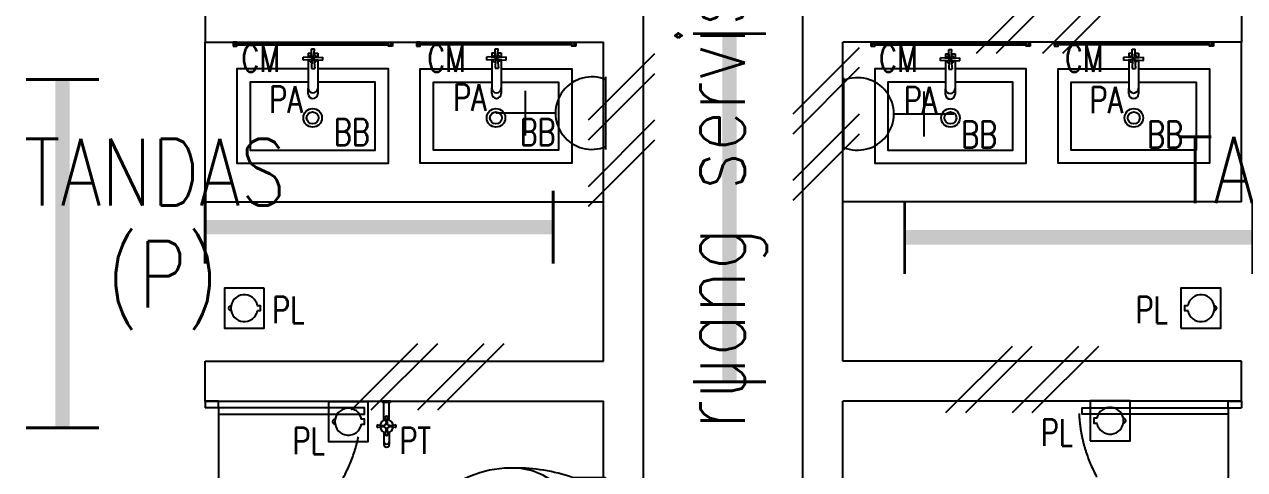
# Model space of a CAD drawing. Header units: inches. Extents: x -106706990 to 300603, y -86718466 to 1728185.
# Drawn here: x 43234 to 47827, y 19946 to 21622 of the extents above; entities that cross this region are included whole.
import ezdxf
from ezdxf.enums import TextEntityAlignment as Align

# ---------------------------------------------------------------- set-up
doc = ezdxf.new("R2010")
doc.units = ezdxf.units.IN
doc.header["$MEASUREMENT"] = 0
for name, pattern in [('CENTERX2', [4, 2.5, -0.5, 0.5, -0.5]), ('DASHDOT', [1, 0.5, -0.25, 0, -0.25]), ('HIDDEN', [0.375, 0.25, -0.125])]:
    doc.linetypes.add(name, pattern=pattern)
for name, color, linetype in [('A-ARR', 4, 'Continuous'), ('A-DOOR', 9, 'Continuous'), ('A-DROP', 8, 'Continuous'), ('A-ROOMSYM', 3, 'Continuous'), ('A-SANI', 4, 'Continuous'), ('A-SYM', 8, 'Continuous'), ('A-WALL', 1, 'Continuous'), ('A-WLH', 7, 'Continuous'), ('AHT_WALL', 3, 'Continuous'), ('ARR', 4, 'Continuous'), ('ELECT', 6, 'Continuous'), ('FURNI', 4, 'Continuous'), ('LAMP', 5, 'Continuous')]:
    doc.layers.add(name, color=color, linetype=linetype)
doc.styles.add('ROMANS', font='romans.shx', dxfattribs={"width": 0.75, "height": 200})
doc.styles.add('style1', font='romans.shx', dxfattribs={"height": 750})

# ---------------------------------------------------------------- blocks, each defined once
blk = doc.blocks.new('A$C05DF19D8')
at = {"color": 8}
for p, q in [((26.3, 117.7), (26.3, 163.7)), ((46.3, 117.7), (46.3, 163.7)), ((26.3, 71.9), (26.3, 6)), ((46.3, 71.9), (46.3, 6)), ((21.3, 6), (21.3, 0)), ((21.3, 6), (51.3, 6)), ((51.3, 6), (51.3, 0)), ((21.3, 0), (51.3, 0)), ((26.3, 0), (46.3, 0))]:
    blk.add_line(p, q, dxfattribs=at)
blk.add_circle((36.3, 94.8), 8.27, dxfattribs=at)
for centre, radius, start, end in [((36.3, 163.7), 10, 0, 180), ((36.3, 151.9), 10, 0, 180), ((5, 94.6), 5, 90, 270), ((24.4, 167.5), 70.6, 254.0288, 273.1944), ((24.4, 21.8), 70.6, 86.7321, 105.9712), ((36.3, 94.8), 25, 98.5202, 172.3849), ((36.3, 124.8), 5, 0, 180), ((-36.5, 105.4), 70.6, 357.8456, 15.9712), ((109.2, 105.4), 70.6, 164.0288, 182.1544), ((36.3, 94.8), 25, 7.6151, 81.4798), ((48.2, 21.8), 70.6, 74.0288, 93.2679), ((48.2, 167.5), 70.6, 266.8056, 285.9712), ((67.6, 94.6), 5, 270, 90), ((36.3, 94.8), 25, 188.2802, 262.5707), ((-36.5, 81.6), 70.6, 344.0288, 4.5751), ((36.3, 62.2), 5, 180, 0), ((109.2, 81.6), 70.6, 175.4249, 195.9712), ((36.3, 94.8), 25, 277.4293, 351.7198)]:
    blk.add_arc(centre, radius, start, end, dxfattribs=at)
blk = doc.blocks.new('A$C35FA0A1D')
at = {"layer": 'FURNI', "color": 8}
for p, q in [((514, 335), (638.6, 335)), ((638.6, 35), (638.6, 335)), ((974.7, 326.3), (954.4, 317.9)), ((974.7, 326.3), (974.7, 269)), ((974.7, 326.3), (994.9, 317.9)), ((474, 287.5), (339.6, 298.5)), ((474, 82.5), (474, 287.5)), ((519, 282.5), (519, 252.5)), ((946, 297.6), (954.4, 317.9)), ((946, 297.6), (954.4, 277.4)), ((1003.3, 297.6), (946, 297.6)), ((954.4, 277.4), (994.9, 317.9)), ((954.4, 317.9), (994.9, 277.4)), ((974.7, 269), (954.4, 277.4)), ((954.4, 277.4), (974.7, 269)), ((974.7, 269), (994.9, 277.4)), ((994.9, 317.9), (1003.3, 297.6)), ((994.9, 277.4), (1003.3, 297.6)), ((997.5, 241.8), (951.8, 241.8)), ((951.8, 241.8), (951.8, 234.9)), ((961.5, 262.8), (961.5, 274.4)), ((961.5, 241.8), (961.5, 252.8)), ((967, 262.8), (967, 252.8)), ((982.8, 262.8), (982.8, 252.8)), ((987.8, 262.8), (987.8, 274.4)), ((987.8, 241.8), (987.8, 252.8)), ((997.5, 241.8), (997.5, 234.9)), ((565.3, 205), (618.5, 205)), ((638.6, 205), (844.3, 205)), ((886.1, 205), (922.3, 205)), ((946, 185), (954.4, 205.3)), ((946, 185), (954.4, 164.7)), ((974.7, 213.7), (954.4, 205.3)), ((974.7, 213.7), (994.9, 205.3)), ((994.9, 205.3), (1003.3, 185)), ((994.9, 164.7), (1003.3, 185)), ((565.3, 165), (618.5, 165)), ((638.6, 165), (844.3, 165)), ((886.1, 165), (922.3, 165)), ((974.7, 156.3), (954.4, 164.7)), ((954.4, 164.7), (974.7, 156.3)), ((974.7, 156.3), (994.9, 164.7)), ((519, 87.5), (519, 117.5)), ((474, 82.5), (339.6, 71.5)), ((514, 35), (638.6, 35))]:
    blk.add_line(p, q, dxfattribs=at)
for points in [[(618.5, 247.7), (638.6, 247.7), (638.6, 185), (618.5, 185)], [(864.4, 247.7), (844.3, 247.7), (844.3, 185), (864.4, 185)], [(864.4, 232.5), (886.1, 232.5), (886.1, 134.4), (864.4, 134.4)], [(957.1, 262.8), (992.7, 262.8), (992.7, 252.8), (957.1, 252.8)], [(618.5, 122.3), (638.6, 122.3), (638.6, 185), (618.5, 185)], [(864.4, 122.3), (844.3, 122.3), (844.3, 185), (864.4, 185)]]:
    blk.add_lwpolyline(points, close=True, dxfattribs=at)
for centre, radius in [((974.7, 297.6), 19.9), ((974.7, 297.6), 19.9), ((974.7, 297.6), 19.9), ((974.7, 185), 54.9), ((974.7, 185), 19.9), ((974.7, 185), 19.9), ((974.7, 185), 19.9)]:
    blk.add_circle(centre, radius, dxfattribs=at)
for centre, radius, start, end in [((283.5, -24.4), 394.6, 88.0802, 132.0272), ((303.8, -278), 648.1, 71.0729, 90.6334), ((291.4, 126.8), 243.3, 41.3505, 88.7614), ((228.2, 103.8), 196.2, 90.1288, 140.0523), ((243.3, -2727.1), 3027.1, 88.1756, 90.2822), ((492.9, 217.9), 69.7, 67.9512, 105.6892), ((148.8, 194.8), 149.1, 150.2553, 183.7805), ((199.6, 185), 129.8, 159.8135, 200.1865), ((492.9, 317.1), 69.7, 254.3108, 292.0488), ((148.8, 175.2), 149.1, 176.2195, 209.7447), ((582.6, 185), 26.4, 130.8332, 229.1668), ((228.2, 266.2), 196.2, 219.9477, 269.8712), ((283.5, 394.4), 394.6, 227.9728, 271.9198), ((492.9, 52.9), 69.7, 67.9512, 105.6892), ((243.3, 3097.1), 3027.1, 269.7178, 271.8244), ((291.4, 243.2), 243.3, 271.2386, 318.6495), ((492.9, 152.1), 69.7, 254.3108, 292.0488), ((303.8, 648), 648.1, 269.3666, 288.9271)]:
    blk.add_arc(centre, radius, start, end, dxfattribs=at)
blk = doc.blocks.new('A$C49831240')
at = {"layer": 'A-WLH', "color": 8}
for p, q in [((250, 575), (0, 325)), ((250, 500), (0, 250)), ((250, 325), (0, 75)), ((250, 250), (0, 0))]:
    blk.add_line(p, q, dxfattribs=at)
blk = doc.blocks.new('A$C52B244CD')
at = {"layer": 'A-WLH', "color": 8}
for p, q in [((0, 0), (250, 250)), ((75, 0), (325, 250)), ((250, 0), (500, 250)), ((325, 0), (575, 250))]:
    blk.add_line(p, q, dxfattribs=at)
blk = doc.blocks.new('A$C34465D6E')
at = {"layer": 'A-SANI', "color": 8}
blk.add_lwpolyline([(0, 0), (150, 0), (150, 150), (0, 150)], close=True, dxfattribs=at)
blk.add_lwpolyline([(25.5, 84.3), (13.7, 84.3), (13.7, 65.7), (25.5, 65.7, 10.787298)], format="xyb", close=True, dxfattribs=at)
blk.add_arc((125.5, 75), 8.84, 264.1775, 95.8225, dxfattribs=at)
blk = doc.blocks.new('A$C5F6F3FBC')
at = {"layer": 'A-SANI', "color": 8, "ltscale": 5}
blk.add_line((73.6, 144.1), (73.6, 155.9), dxfattribs=at)
at = {"layer": 'ARR', "color": 8, "ltscale": 5}
for p, q in [((31.8, 186.6), (43, 186.6)), ((33.2, 153.8), (31.8, 186.6)), ((40.8, 153.8), (43, 186.6)), ((0, 144), (0, 156)), ((33.2, 153.8), (0, 156)), ((33.2, 146.2), (0, 144)), ((18.9, 170.9), (18.9, 154.7)), ((18.9, 170.9), (32.5, 170.9)), ((18.9, 145.3), (18.9, 39.2)), ((33.2, 146.2), (31.8, 113.4)), ((40.8, 153.8), (73.6, 155.9)), ((40.8, 146.2), (73.6, 144.1)), ((40.8, 146.2), (43.8, 113.4)), ((41.9, 170.9), (54.9, 170.9)), ((54.9, 170.9), (54.9, 154.7)), ((54.9, 145.3), (54.9, 39.2)), ((31.8, 113.4), (43.8, 113.4)), ((18.9, 18), (18.9, 39.2)), ((54.9, 39.2), (54.9, 18))]:
    blk.add_line(p, q, dxfattribs=at)
for centre, radius, start, end in [((36.9, 149.7), 14.9, 196.4498, 253.6514), ((36.9, 149.7), 14.9, 106.2586, 161.4543), ((15.1, 150), 18.4, 348.2506, 11.7494), ((37, 171.8), 18.4, 258.2506, 281.7494), ((37, 128.2), 18.4, 78.2506, 101.7494), ((58.8, 150), 18.4, 168.2506, 191.7494), ((36.9, 149.7), 14.9, 18.467, 72.3693), ((36.9, 149.7), 14.9, 288.7958, 343.6302), ((36.9, 39.2), 18, 180, 0), ((36.9, 18), 18, 180, 0)]:
    blk.add_arc(centre, radius, start, end, dxfattribs=at)
blk = doc.blocks.new('YBC136')
at = {"layer": 'LAMP'}
for points, const_width in [([(-135000.8, 195525.6), (-135000.8, 195250.4)], 10.9), ([(-133690.5, 195525.6), (-133690.5, 195250.4)], 10.9), ([(-135000.8, 195388), (-133690.5, 195388)], 54.6)]:
    blk.add_lwpolyline(points, dxfattribs=dict(at, const_width=const_width))
blk = doc.blocks.new('SOCKET')
at = {"layer": 'ELECT', "color": 6}
for p, q in [((15248.7, 25891.4), (15248.7, 26116.4)), ((15164.3, 26003.9), (15333.1, 26003.9)), ((15112.3, 25701.6), (15385.1, 25701.6))]:
    blk.add_line(p, q, dxfattribs=at)
blk.add_arc((15248.7, 25755), 136.4, 336.9763, 203.0237, dxfattribs=at)

msp = doc.modelspace()

# ---------------------------------------------------------------- linework, layer by layer
at = {"layer": 'A-DOOR', "color": 8}
for points in [[(43914.3, 20204.4), (43914.3, 20179.4)], [(43964.3, 20179.4), (43964.3, 20204.4)], [(47764.3, 20179.4), (47764.3, 20204.4)], [(47814.3, 20204.4), (47814.3, 20179.4)]]:
    msp.add_lwpolyline(points, dxfattribs=at)
for points in [[(43964.3, 20154.4), (44513.8, 20154.4), (44513.8, 20179.4), (43964.3, 20179.4)], [(47764.3, 20154.4), (47214.7, 20154.4), (47214.7, 20179.4), (47764.3, 20179.4)]]:
    msp.add_lwpolyline(points, close=True, dxfattribs=at)
at = {"layer": 'A-DOOR', "color": 8, "linetype": 'DASHDOT', "ltscale": 500}
for centre, start, end in [((43952.9, 20182.8), 270, 357.3953), ((47752.9, 20182.8), 182.6047, 270)]:
    msp.add_arc(centre, 550.1, start, end, dxfattribs=at)
at = {"layer": 'A-DROP', "color": 8}
for p, q in [((43964.3, 20154.4), (43964.3, 19629.4)), ((47764.3, 20154.4), (47764.3, 19629.4))]:
    msp.add_line(p, q, dxfattribs=at)
at = {"layer": 'A-SANI', "color": 8, "ltscale": 5}
for p, q in [((43914.3, 20954.4), (43914.3, 21554.4)), ((44034.3, 21550.4), (44604.3, 21550.4)), ((45294.3, 21550.4), (44724.3, 21550.4)), ((46434.3, 21550.4), (47004.3, 21550.4)), ((47694.3, 21550.4), (47124.3, 21550.4)), ((47814.3, 20954.4), (47814.3, 21554.4)), ((43914.3, 20954.4), (45414.3, 20954.4)), ((47814.3, 20954.4), (46314.3, 20954.4))]:
    msp.add_line(p, q, dxfattribs=at)
at = {"layer": 'A-SANI', "color": 8, "linetype": 'CENTERX2', "ltscale": 5}
for p, q in [((44019.3, 21539.4), (44034.3, 21554.4)), ((44019.3, 21554.4), (44034.3, 21539.4)), ((44619.3, 21539.4), (44604.3, 21554.4)), ((44619.3, 21554.4), (44604.3, 21539.4)), ((44709.3, 21539.4), (44724.3, 21554.4)), ((44709.3, 21554.4), (44724.3, 21539.4)), ((45309.3, 21539.4), (45294.3, 21554.4)), ((45309.3, 21554.4), (45294.3, 21539.4)), ((46419.3, 21539.4), (46434.3, 21554.4)), ((46419.3, 21554.4), (46434.3, 21539.4)), ((47019.3, 21539.4), (47004.3, 21554.4)), ((47019.3, 21554.4), (47004.3, 21539.4)), ((47109.3, 21539.4), (47124.3, 21554.4)), ((47109.3, 21554.4), (47124.3, 21539.4)), ((47709.3, 21539.4), (47694.3, 21554.4)), ((47709.3, 21554.4), (47694.3, 21539.4))]:
    msp.add_line(p, q, dxfattribs=at)
at = {"layer": 'A-SANI', "color": 8}
for p, q in [((44034.3, 21544.4), (44604.3, 21544.4)), ((45294.3, 21544.4), (44724.3, 21544.4)), ((46434.3, 21544.4), (47004.3, 21544.4)), ((47694.3, 21544.4), (47124.3, 21544.4))]:
    msp.add_line(p, q, dxfattribs=at)
for points in [[(44019.3, 21539.4), (44034.3, 21539.4), (44034.3, 21554.4), (44019.3, 21554.4)], [(44619.3, 21539.4), (44604.3, 21539.4), (44604.3, 21554.4), (44619.3, 21554.4)], [(44709.3, 21539.4), (44724.3, 21539.4), (44724.3, 21554.4), (44709.3, 21554.4)], [(45309.3, 21539.4), (45294.3, 21539.4), (45294.3, 21554.4), (45309.3, 21554.4)], [(46419.3, 21539.4), (46434.3, 21539.4), (46434.3, 21554.4), (46419.3, 21554.4)], [(47019.3, 21539.4), (47004.3, 21539.4), (47004.3, 21554.4), (47019.3, 21554.4)], [(47109.3, 21539.4), (47124.3, 21539.4), (47124.3, 21554.4), (47109.3, 21554.4)], [(47709.3, 21539.4), (47694.3, 21539.4), (47694.3, 21554.4), (47709.3, 21554.4)]]:
    msp.add_lwpolyline(points, close=True, dxfattribs=at)
at = {"layer": 'A-SANI', "color": 8, "ltscale": 5}
for points in [[(44301.3, 21454.1), (44034.3, 21454.1), (44034.3, 21099.1), (44604.3, 21099.1), (44604.3, 21454.1), (44337.3, 21454.1)], [(45027.3, 21454.1), (45294.3, 21454.1), (45294.3, 21099.1), (44724.3, 21099.1), (44724.3, 21454.1), (44991.3, 21454.1)], [(46701.3, 21454.1), (46434.3, 21454.1), (46434.3, 21099.1), (47004.3, 21099.1), (47004.3, 21454.1), (46737.3, 21454.1)], [(47427.3, 21454.1), (47694.3, 21454.1), (47694.3, 21099.1), (47124.3, 21099.1), (47124.3, 21454.1), (47391.3, 21454.1)], [(44301.3, 21404.1), (44084.3, 21404.1), (44084.3, 21149.1), (44554.3, 21149.1), (44554.3, 21404.1), (44337.3, 21404.1)], [(45027.3, 21404.1), (45244.3, 21404.1), (45244.3, 21149.1), (44774.3, 21149.1), (44774.3, 21404.1), (44991.3, 21404.1)], [(46701.3, 21404.1), (46484.3, 21404.1), (46484.3, 21149.1), (46954.3, 21149.1), (46954.3, 21404.1), (46737.3, 21404.1)], [(47427.3, 21404.1), (47644.3, 21404.1), (47644.3, 21149.1), (47174.3, 21149.1), (47174.3, 21404.1), (47391.3, 21404.1)]]:
    msp.add_lwpolyline(points, dxfattribs=at)
for centre, radius in [((44319, 21270.1), 35), ((44319, 21270.1), 22.5), ((45009, 21270.1), 35), ((45009, 21270.1), 22.5), ((46719.6, 21270.1), 35), ((46719.6, 21270.1), 22.5), ((47409.5, 21270.1), 35), ((47409.5, 21270.1), 22.5)]:
    msp.add_circle(centre, radius, dxfattribs=at)
at = {"layer": 'A-WALL', "color": 8}
for p, q in [((45564.3, 18254.4), (45564.3, 23504.4)), ((46164.3, 18254.4), (46164.3, 23504.4)), ((43914.3, 23054.4), (43914.3, 21554.4)), ((47814.3, 23054.4), (47814.3, 21554.4)), ((43914.3, 20204.4), (43914.3, 20354.4)), ((47814.3, 20204.4), (47814.3, 20354.4))]:
    msp.add_line(p, q, dxfattribs=at)
at = {"layer": 'A-WALL', "color": 8, "linetype": 'Continuous', "ltscale": 900}
for p, q in [((43914.3, 21554.4), (45414.3, 21554.4)), ((45414.3, 20354.4), (45414.3, 21554.4)), ((47814.3, 21554.4), (46314.3, 21554.4)), ((46314.3, 20354.4), (46314.3, 21554.4)), ((43914.3, 20354.4), (45414.3, 20354.4)), ((47814.3, 20354.4), (46314.3, 20354.4)), ((43914.3, 20204.4), (45414.3, 20204.4)), ((45414.3, 18104.4), (45414.3, 20204.4)), ((46314.3, 18104.4), (46314.3, 20204.4)), ((47814.3, 20204.4), (46314.3, 20204.4))]:
    msp.add_line(p, q, dxfattribs=at)
at = {"layer": 'AHT_WALL', "color": 8}
for p, q in [((43964.3, 20204.4), (43914.3, 20204.4)), ((43964.3, 20179.4), (43914.3, 20179.4)), ((47764.3, 20204.4), (47814.3, 20204.4)), ((47764.3, 20179.4), (47814.3, 20179.4))]:
    msp.add_line(p, q, dxfattribs=at)

# ---------------------------------------------------------------- block references
at = {"layer": 'A-ARR', "color": 8}
for name, p in [('A$C5F6F3FBC', (44283.2, 21343)), ('A$C5F6F3FBC', (44974.1, 21343.5)), ('A$C5F6F3FBC', (46681.8, 21340.2)), ('A$C5F6F3FBC', (47372, 21342.4)), ('A$C34465D6E', (47587.1, 20479)), ('A$C34465D6E', (47245.3, 20055.2)), ('A$C35FA0A1D', (44782.1, 19582))]:
    msp.add_blockref(name, p, dxfattribs=at)
at = {"layer": 'A-ARR', "color": 8, "rotation": 180}
for name, p in [('A$C34465D6E', (44136.8, 20628.8)), ('A$C34465D6E', (44528.3, 20201.6)), ('A$C05DF19D8', (44633.8, 20204.4))]:
    msp.add_blockref(name, p, dxfattribs=at)
at = {"layer": 'A-WLH', "color": 8}
for name, p in [('A$C52B244CD', (46817.4, 21514.2)), ('A$C49831240', (45356.1, 20936.1)), ('A$C49831240', (46126.5, 20959.2)), ('A$C52B244CD', (44464.8, 20170.9)), ('A$C52B244CD', (46702.4, 20160.8))]:
    msp.add_blockref(name, p, dxfattribs=at)
at = {"layer": 'ELECT', "color": 7, "linetype": 'HIDDEN'}
for p, rotation in [((71124.4, 6039.2), 89.99999999999937), ((20615.2, 36533.7), 270.0000000000009)]:
    msp.add_blockref('SOCKET', p, dxfattribs=dict(at, rotation=rotation))
at = {"layer": 'LAMP', "rotation": 90}
for p in [(241276, 155277.4), (238765.3, 155104.7)]:
    msp.add_blockref('YBC136', p, dxfattribs=at)
at = {"layer": 'LAMP'}
for p in [(178915.1, -174529.4), (181548, -174567.4)]:
    msp.add_blockref('YBC136', p, dxfattribs=at)

# ---------------------------------------------------------------- texts
at = {"layer": 'A-ROOMSYM', "color": 8, "style": 'style1', "width": 0.8}
msp.add_text('ruang servis', height=250, rotation=90, dxfattribs=at).set_placement((45945.6, 20928.2), align=Align.CENTER)
for s, p in [('TANDAS', (43725.6, 20940.7)), ('TANDAS', (48065, 20948.5)), ('(P)', (43754.5, 20555.8))]:
    msp.add_text(s, height=250, dxfattribs=at).set_placement(p, align=Align.CENTER)
at = {"layer": 'A-SYM', "color": 8, "linetype": 'HIDDEN', "ltscale": 500, "style": 'ROMANS', "width": 0.75}
for s, p in [('CM', (44050.7, 21443.6)), ('CM', (44750.4, 21443.6)), ('CM', (46450.7, 21443.6)), ('CM', (47150.4, 21443.6)), ('PA', (44155.6, 21288.9)), ('PA', (44847.9, 21296.9)), ('PA', (46543.3, 21287.2)), ('PA', (47243, 21287.2)), ('BB', (44398.3, 21166.5)), ('BB', (45098, 21166.5)), ('BB', (46759.9, 21157.5)), ('BB', (47459.6, 21157.5)), ('PL', (44166.3, 20497.8)), ('PL', (47415.9, 20497.8)), ('PL', (47059.1, 20036.3)), ('PL', (44243.2, 20004.2)), ('PT', (44645.7, 20005.4))]:
    msp.add_text(s, height=100, dxfattribs=at).set_placement(p)

doc.saveas('drawing.dxf')
